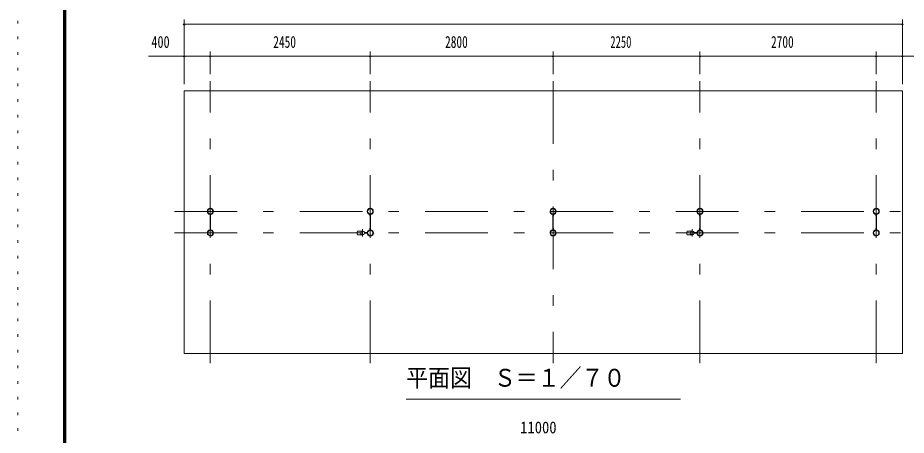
# Model space of a CAD drawing. Units: millimetres, scale not verified, with parts at other scales. Extents: x -31992 to 32005, y -14700 to 14700.
# Drawn here: x -9575 to 4034, y -5647 to 748 of the extents above; entities that cross this region are included whole.
import ezdxf
from ezdxf.enums import TextEntityAlignment as Align

# ---------------------------------------------------------------- set-up
doc = ezdxf.new("R2010")
doc.units = ezdxf.units.MM
doc.header["$LTSCALE"] = 80
doc.linetypes.add('USER3', pattern=[24, 12, -5, 2, -5])
doc.linetypes.add('USER4', pattern=[3, 0.5, -2.5])
for name, color, linetype, lineweight in [('0-2_1-07BOLD', 7, 'Continuous', 18), ('0-3_1-27CENTER', 3, 'USER3', 18), ('0-5_1-57DIM', 3, 'Continuous', 18), ('0-C_F-F1PAPER', 5, 'Continuous', 18), ('0-D_F-E_J_ADD', 5, 'USER4', 18)]:
    doc.layers.add(name, color=color, linetype=linetype, lineweight=lineweight)
doc.styles.add('ＭＳ ゴシック', font='')
doc.styles.get('ＭＳ ゴシック').set_extended_font_data('MS Gothic')

msp = doc.modelspace()

# ---------------------------------------------------------------- linework, layer by layer
at = {"layer": '0-2_1-07BOLD'}
for p, q in [((-7025.62, -4392.46), (-7025.62, -372.46)), ((-6630.22, -2292.46), (-6630.22, -2263.38)), ((-6630.22, -2292.46), (-6628.62, -2292.46)), ((-6628.62, -2261.91), (-6628.62, -2503.01)), ((-6622.62, -2503.01), (-6622.62, -2261.91)), ((-4180.22, -2292.46), (-4180.22, -2263.38)), ((-4180.22, -2292.46), (-4178.62, -2292.46)), ((-4178.62, -2261.91), (-4178.62, -2503.01)), ((-4172.62, -2503.01), (-4172.62, -2261.91)), ((-1380.22, -2292.46), (-1380.22, -2263.38)), ((-1380.22, -2292.46), (-1378.62, -2292.46)), ((-1378.62, -2261.91), (-1378.62, -2503.01)), ((-1372.62, -2503.01), (-1372.62, -2261.91)), ((869.78, -2292.46), (869.78, -2263.38)), ((869.78, -2292.46), (871.39, -2292.46)), ((871.39, -2261.91), (871.39, -2503.01)), ((877.39, -2503.01), (877.39, -2261.91)), ((3569.77, -2292.46), (3569.77, -2263.38)), ((3571.38, -2292.46), (3569.77, -2292.46)), ((3571.38, -2503.01), (3571.38, -2261.91)), ((3577.38, -2261.91), (3577.38, -2503.01)), ((3578.98, -2292.46), (3577.38, -2292.46)), ((3578.98, -2292.46), (3578.98, -2263.38)), ((-6630.22, -2472.46), (-6628.62, -2472.46)), ((-6630.22, -2472.46), (-6630.22, -2501.54)), ((-6622.62, -2472.46), (-6621.01, -2472.46)), ((-6621.01, -2472.46), (-6621.01, -2501.54)), ((-4303.14, -2519.96), (-4370.72, -2519.96)), ((-4303.14, -2574.96), (-4370.72, -2574.96)), ((-4266.28, -2544.45), (-4220.07, -2544.45)), ((-4266.28, -2550.45), (-4220.07, -2550.45)), ((-4264.89, -2542.85), (-4221.54, -2542.85)), ((-4264.89, -2552.06), (-4221.54, -2552.06)), ((-4180.22, -2472.46), (-4178.62, -2472.46)), ((-4180.22, -2472.46), (-4180.22, -2501.54)), ((-4172.62, -2472.46), (-4171.02, -2472.46)), ((-4171.02, -2472.46), (-4171.02, -2501.54)), ((-1380.22, -2472.46), (-1378.62, -2472.46)), ((-1380.22, -2472.46), (-1380.22, -2501.54)), ((-1372.62, -2472.46), (-1371.01, -2472.46)), ((-1371.01, -2472.46), (-1371.01, -2501.54)), ((746.87, -2519.96), (679.29, -2519.96)), ((746.87, -2574.96), (679.29, -2574.96)), ((783.72, -2544.45), (829.93, -2544.45)), ((783.72, -2550.45), (829.93, -2550.45)), ((785.12, -2542.85), (828.46, -2542.85)), ((785.12, -2552.06), (828.46, -2552.06)), ((869.78, -2472.46), (871.39, -2472.46)), ((869.78, -2472.46), (869.78, -2501.54)), ((877.39, -2472.46), (878.99, -2472.46)), ((878.99, -2472.46), (878.99, -2501.54)), ((3578.98, -2472.46), (3577.38, -2472.46)), ((3578.98, -2472.46), (3578.98, -2501.54)), ((3974.38, -4392.46), (-7025.62, -4392.46))]:
    msp.add_line(p, q, dxfattribs=at)
for points in [[(3974.38, -4392.46), (3974.38, -372.46), (-7025.62, -372.46)], [(-6622.62, -2292.46), (-6621.01, -2292.46), (-6621.01, -2263.38)], [(-4172.62, -2292.46), (-4171.02, -2292.46), (-4171.02, -2263.38)], [(-1372.62, -2292.46), (-1371.01, -2292.46), (-1371.01, -2263.38)], [(877.39, -2292.46), (878.99, -2292.46), (878.99, -2263.38)], [(3571.38, -2472.46), (3569.77, -2472.46), (3569.77, -2501.54)]]:
    msp.add_lwpolyline(points, dxfattribs=at)
for centre, radius in [((-6625.62, -2217.46), 44.55), ((-6625.62, -2217.46), 40.35), ((-6625.62, -2169.06), 2.25), ((-4175.62, -2217.46), 44.55), ((-4175.62, -2217.46), 40.35), ((-4175.62, -2169.06), 2.25), ((-1375.62, -2217.46), 44.55), ((-1375.62, -2217.46), 40.35), ((-1375.62, -2169.06), 3.85), ((-1375.62, -2169.06), 2.25), ((874.38, -2217.46), 44.55), ((874.38, -2217.46), 40.35), ((874.38, -2169.06), 2.25), ((3574.38, -2217.46), 44.55), ((3574.38, -2217.46), 40.35), ((3574.38, -2169.06), 2.25), ((-6625.62, -2547.46), 44.55), ((-6625.62, -2547.46), 40.35), ((-4324.97, -2547.46), 2.25), ((-4293.62, -2547.46), 27.5), ((-4175.62, -2547.46), 46.15), ((-4175.62, -2547.46), 44.55), ((-4175.62, -2547.46), 40.35), ((-4127.22, -2547.46), 2.25), ((-1375.62, -2547.46), 44.55), ((-1375.62, -2547.46), 40.35), ((725.03, -2547.46), 2.25), ((756.38, -2547.46), 27.5), ((874.38, -2547.46), 46.15), ((874.38, -2547.46), 44.55), ((874.38, -2547.46), 40.35), ((922.79, -2547.46), 2.25), ((3574.38, -2547.46), 44.55), ((3574.38, -2547.46), 40.35), ((-6625.62, -2595.86), 2.25), ((-4175.62, -2595.86), 2.25), ((-1375.62, -2595.86), 3.85), ((-1375.62, -2595.86), 2.25), ((874.38, -2595.86), 2.25), ((3574.38, -2595.86), 2.25)]:
    msp.add_circle(centre, radius, dxfattribs=at)
for centre, radius, start, end in [((-6625.62, -2217.46), 46.15, 93.78961, 264.28209), ((-6625.62, -2169.06), 3.85, 322.09525, 270.00276), ((-6625.62, -2217.46), 46.15, 275.72758, 90.00154), ((-4175.62, -2217.46), 46.15, 93.78961, 264.28209), ((-4175.62, -2169.06), 3.85, 322.09525, 270.00276), ((-4175.62, -2217.46), 46.15, 275.72758, 90.00154), ((-1375.62, -2217.46), 46.15, 275.71791, 264.28209), ((874.38, -2217.46), 46.15, 93.78961, 264.28209), ((874.38, -2169.06), 3.85, 322.09525, 270.00276), ((874.38, -2217.46), 46.15, 275.72758, 90.00154), ((3574.38, -2217.46), 46.15, 89.99846, 264.27242), ((3574.38, -2169.06), 3.85, 269.99724, 217.90475), ((3574.38, -2217.46), 46.15, 275.71791, 86.21039), ((-6625.62, -2547.46), 46.15, 95.71837, 266.21085), ((-6625.62, -2547.46), 46.15, 269.99892, 84.27287), ((-4335.22, -2547.46), 44.9, 142.23546, 217.76454), ((-4324.97, -2547.46), 3.85, 51.34222, 0), ((-4293.62, -2547.46), 29.1, 9.09488, 180), ((-4293.62, -2547.46), 29.1, 185.93016, 350.90877), ((-4276.22, -2547.46), 44.9, 142.23546, 160.41136), ((-4276.22, -2547.46), 44.9, 199.58864, 217.76454), ((-4127.22, -2547.46), 3.85, 180, 127.90752), ((-1375.62, -2547.46), 46.15, 95.71837, 84.28163), ((714.78, -2547.46), 44.9, 142.23546, 217.76454), ((725.03, -2547.46), 3.85, 51.34222, 0), ((756.38, -2547.46), 29.1, 9.09488, 180), ((756.38, -2547.46), 29.1, 185.93016, 350.90877), ((773.79, -2547.46), 44.9, 142.23546, 160.41136), ((773.79, -2547.46), 44.9, 199.58864, 217.76454), ((922.79, -2547.46), 3.85, 180, 127.90752), ((3574.38, -2547.46), 46.15, 95.72713, 270.00108), ((3574.38, -2547.46), 46.15, 273.78915, 84.28163), ((-6625.62, -2595.86), 3.85, 90, 37.90752), ((-4175.62, -2595.86), 3.85, 90, 37.90752), ((874.38, -2595.86), 3.85, 90, 37.90752), ((3574.38, -2595.86), 3.85, 142.09248, 90)]:
    msp.add_arc(centre, radius, start, end, dxfattribs=at)
at = {"layer": '0-3_1-27CENTER'}
for p, q in [((-6625.62, -4542.46), (-6625.62, -222.46)), ((-4175.62, -4542.46), (-4175.62, -222.46)), ((-1375.62, -222.46), (-1375.62, -4542.46)), ((874.38, -4542.46), (874.38, -222.46)), ((3574.38, -4542.46), (3574.38, -222.46)), ((-7175.62, -2217.46), (4124.38, -2217.46)), ((-7175.62, -2547.46), (4124.38, -2547.46)), ((-4293.62, -2492.46), (-4293.62, -2602.46)), ((-4243.15, -2558.22), (-4243.15, -2536.69)), ((756.38, -2492.46), (756.38, -2602.46)), ((806.86, -2558.22), (806.86, -2536.69))]:
    msp.add_line(p, q, dxfattribs=at)
at = {"layer": '0-5_1-57DIM'}
for p, q in [((-7025.62, -267.46), (-7025.62, 722.54)), ((3974.38, -267.46), (3974.38, 722.54)), ((-7011.62, 652.54), (-7039.62, 652.54)), ((-7025.62, 652.54), (3974.38, 652.54)), ((3988.38, 652.54), (3960.38, 652.54)), ((-7575.12, 162.54), (4523.88, 162.54)), ((-7011.62, 162.54), (-7039.62, 162.54)), ((-6611.62, 162.54), (-6639.62, 162.54)), ((-6625.62, -117.46), (-6625.62, 232.54)), ((-4161.62, 162.54), (-4189.62, 162.54)), ((-4175.62, -117.46), (-4175.62, 232.54)), ((-1361.62, 162.54), (-1389.62, 162.54)), ((-1375.62, -117.46), (-1375.62, 232.54)), ((888.38, 162.54), (860.38, 162.54)), ((874.38, -117.46), (874.38, 232.54)), ((3588.38, 162.54), (3560.38, 162.54)), ((3574.38, -117.46), (3574.38, 232.54)), ((3988.38, 162.54), (3960.38, 162.54)), ((574.38, -5092.46), (-3625.62, -5092.46))]:
    msp.add_line(p, q, dxfattribs=at)
for centre in [(-7025.62, 652.54), (3974.38, 652.54), (-7025.62, 162.54), (-6625.62, 162.54), (-4175.62, 162.54), (-1375.62, 162.54), (874.38, 162.54), (3574.38, 162.54), (3974.38, 162.54)]:
    msp.add_arc(centre, 14, 180, 0, dxfattribs=at)
at = {"layer": '0-C_F-F1PAPER'}
for p, q in [((-8875.08, 14140), (-8875.08, -14000)), ((-8871.58, 14136.5), (-8871.58, -13996.5)), ((-8868.08, 14133), (-8868.08, -13993)), ((-8864.58, 14129.5), (-8864.58, -13989.5)), ((-8861.08, 14126), (-8861.08, -13986)), ((-8857.58, 14122.5), (-8857.58, -13982.5)), ((-8854.08, 14119), (-8854.08, -13979)), ((-8850.58, 14115.5), (-8850.58, -13975.5)), ((-8847.08, 14112), (-8847.08, -13972)), ((-8843.58, 14108.5), (-8843.58, -13968.5)), ((-8840.08, 14105), (-8840.08, -13965))]:
    msp.add_line(p, q, dxfattribs=at)
at = {"layer": '0-D_F-E_J_ADD'}
msp.add_lwpolyline([(-9575.08, -14700), (-9575.08, 14700), (32004.92, 14700)], dxfattribs=at)

# ---------------------------------------------------------------- texts
at = {"layer": '0-5_1-57DIM', "color": 7, "style": 'ＭＳ ゴシック'}
for s, height, width, p in [('400', 182.3, 0.75, (-7528.05, 232.54)), ('2450', 182.3, 0.7, (-5661.03, 232.54)), ('2800', 182.3, 0.7, (-3029.4, 232.54)), ('2250', 182.3, 0.65, (-497.98, 232.54)), ('2700', 182.3, 0.7, (1963.14, 232.54)), ('平面図\u3000Ｓ＝１／７０', 273.5, 0.9, (-3625.62, -4985.15)), ('11000', 182.3, 0.9, (-1879.89, -5672.46))]:
    msp.add_text(s, height=height, dxfattribs=dict(at, width=width)).set_placement(p, align=Align.BOTTOM_LEFT)

doc.saveas('drawing.dxf')
